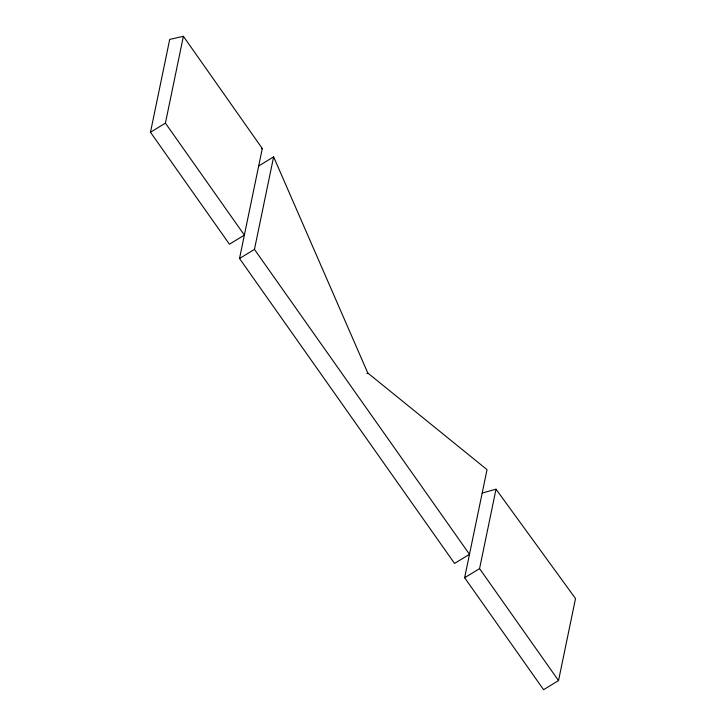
<?xml version="1.0" encoding="UTF-8"?>
<svg xmlns="http://www.w3.org/2000/svg" width="726" height="726" viewBox="0 0 726 726"><rect width="100%" height="100%" fill="white"/><g stroke="black" fill="none" stroke-linecap="round" stroke-linejoin="round"><path stroke-width="1.09" d="M183.397 36.3L165.41 123.13L244.372 235.097L229.443 244.208L150.482 132.241L169.702 39.422L183.397 36.3L262.295 148.54L239.526 258.501L454.567 563.44L469.495 554.319L254.454 249.39L273.62 156.843L258.683 165.991M482.182 493.054L496.021 489.188L575.518 598.569L558.53 680.589L543.602 689.7L464.64 577.733L487.028 469.649L367.792 373.01L273.62 156.843M558.53 680.589L479.568 568.621L496.021 489.188M366.875 373.618L367.792 373.01M150.482 132.241L165.41 123.13M239.526 258.501L254.454 249.39M464.64 577.733L479.568 568.621M261.442 148.739L262.295 148.54"/></g></svg>
